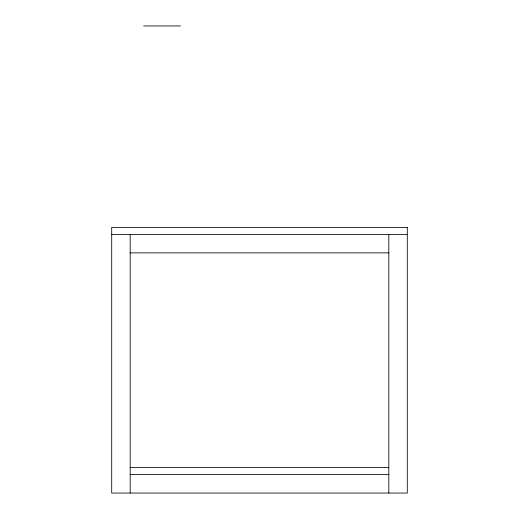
<?xml version="1.0" encoding="UTF-8"?>
<svg xmlns="http://www.w3.org/2000/svg" width="519" height="519" viewBox="0 0 519 519"><rect width="100%" height="100%" fill="white"/><g stroke="black" fill="none" stroke-linecap="round" stroke-linejoin="round"><path stroke-width="0.78" d="M143.627 25.95L180.573 25.95M111.702 234.406L407.298 234.406M130.178 252.876L388.822 252.876M130.327 467.554L388.673 467.554M130.178 474.574L388.822 474.574M388.822 234.406L388.822 493.05M130.178 234.406L130.178 493.05M407.298 227.387L111.702 227.387L111.702 493.05L407.298 493.05L407.298 227.387"/></g></svg>
